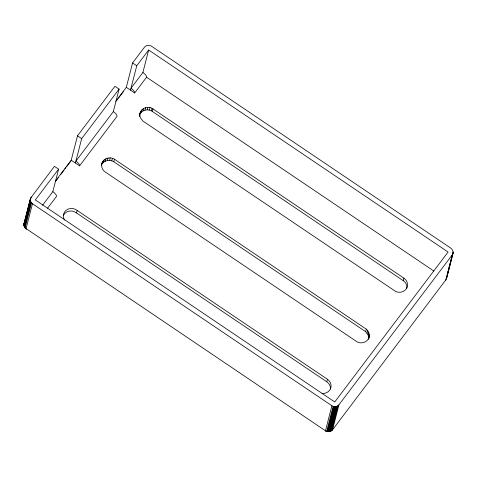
<?xml version="1.0" encoding="UTF-8"?>
<svg xmlns="http://www.w3.org/2000/svg" width="477" height="477" viewBox="0 0 477 477"><rect width="100%" height="100%" fill="white"/><g stroke="black" fill="none" stroke-linecap="round" stroke-linejoin="round"><path stroke-width="0.72" d="M115.732 101.333L126.31 87.333L132.576 62.94L144.483 47.187C146.099 45.041 149.373 44.719 151.531 46.215L450.956 248.243L452.661 250.157L453.144 252.577L446.621 278.21L445.846 279.874L332.517 429.813C330.901 431.959 327.627 432.281 325.469 430.785L25.06 227.899L23.928 225.657L23.951 223.814L30.558 198.199L54.42 166.342L58.605 169.162L52.828 191.659L42.536 205.271M453.144 252.577L452.268 254.855L338.944 404.788C337.322 406.935 334.055 407.257 331.897 405.76L32.472 203.739L30.766 201.819L30.379 198.79M446.716 277.602L446.728 276.982M369.299 334.61L368.554 339.189C369.979 335.754 369.311 331.533 366.3 329.166L114.438 159.199C109.513 155.949 101.965 159.032 101.434 165.114M139.803 115.261C139.362 108.649 148.049 105.018 152.98 108.911L404.299 278.419A8.491 7.835 14.4 0 1 406.386 288.692A8.491 7.835 14.4 0 1 395.809 291.572L142.563 120.812L140.196 117.3L139.803 115.261L139.475 116.525M101.917 163.217C100.909 166.491 102.382 170.223 105.28 172.018L357.327 342.021C361.852 344.287 368.226 341.86 369.204 336.661M23.856 224.423L30.558 198.199M23.85 225.037L30.272 200.018M24.917 221.429L25.466 219.289M25.83 217.858L26.384 215.711M26.748 214.28L27.851 209.993M28.221 208.562L28.769 206.416M30.606 199.267L31.154 197.126M23.928 225.657L30.355 200.632M24.094 226.259L30.516 201.234M24.339 226.843L30.766 201.819M24.661 227.392L31.088 202.367M25.06 227.899L31.488 202.88M32.472 203.739L26.044 228.757A5.092 0.704 -56 0 0 26.539 228.99M55.254 181.343L71.222 160.218L77.483 135.832L114.939 86.277L119.119 89.098L113.341 111.594L75.891 161.143A5.092 1.825 37.1 0 1 79.581 165.859L117.038 116.31A5.092 1.825 37.1 0 0 113.341 111.594M75.402 163.039L81.662 138.652L119.119 89.098M63.459 215.306A8.491 7.835 14.4 0 1 76.523 212.969L77.173 210.44A8.491 7.835 14.4 0 0 66.309 210.136A8.491 7.835 14.4 0 0 64.514 220.052M101.273 165.746L102.817 161.369M102.167 163.897L103.557 162.353L104.207 159.825M103.557 162.353L105.345 161.208L105.995 158.686M105.345 161.208L107.403 160.552L108.052 158.024M107.403 160.552L109.597 160.415L110.247 157.887M368.649 337.138L368.166 335.116L365.65 331.694L113.788 161.727L111.779 160.821L112.429 158.292M130.495 90.153L136.756 65.766L148.663 50.007L448.088 252.035L334.759 401.968L35.334 199.946L58.605 169.162M113.788 161.727L114.438 159.199M142.885 72.504A5.092 1.825 37.1 0 1 146.582 77.22L134.675 92.973A5.092 1.825 37.1 0 0 130.978 88.257L142.885 72.504L148.663 50.007M139.493 115.118L139.982 113.222M139.582 115.112L140.727 111.314M140.077 113.842L141.329 112.196L141.979 109.668M141.329 112.196L143.011 110.926L143.66 108.398M143.011 110.926L145.008 110.121L145.658 107.593M145.008 110.121L147.178 109.829L147.828 107.301M147.178 109.829L149.373 110.08L150.022 107.552M406.821 288.358A8.491 7.835 14.4 0 0 403.649 280.947L151.453 110.843L152.103 108.315M152.33 111.439L152.98 108.911M330.436 389.017A8.491 7.835 14.4 0 0 326.787 381.785L327.437 379.257L77.173 210.44M331.897 405.76L325.469 430.785A5.092 0.704 -56 0 0 325.964 431.011M326.65 431.387L333.077 406.362M327.288 431.572L333.715 406.553M327.943 431.685L334.371 406.666M328.605 431.715L335.033 406.696M329.267 431.667L335.689 406.648M329.911 431.536L336.333 406.517M330.525 431.333L336.947 406.309M331.104 431.047L337.525 406.028M331.634 430.695L338.056 405.677M338.944 404.788L332.517 429.813A5.092 1.825 37.1 0 1 331.712 430.379M365.65 331.694L366.3 329.166M367.147 333.256L367.797 330.728M368.166 335.116L368.816 332.588M403.202 280.685L403.852 278.157M452.268 254.855L445.846 279.874A5.092 1.825 37.1 0 1 445.339 280.387M447.277 274.841L451.683 257.681M452.047 256.25L453.15 251.963M446.442 278.801L453.049 253.186M23.951 223.814L24.13 223.224M56.089 180.664L58.325 177.7M60.567 174.737L64.151 169.997M65.045 168.81L65.939 167.624M66.84 166.437L71.317 160.51M116.555 100.659L117.455 99.472M118.35 98.286L123.275 91.769M47.575 208.21L56.524 196.375A5.092 1.825 37.1 0 0 52.828 191.659M109.597 160.415L111.779 160.821M149.373 110.08L151.453 110.843M132.576 62.94L136.756 65.766M146.582 77.22L433.796 271.008M126.31 87.333L134.675 92.973M77.483 135.832L81.662 138.652M71.222 160.218L79.581 165.859M76.523 212.969L326.787 381.785M327.437 379.257A8.491 7.835 14.4 0 1 330.627 388.481A8.491 7.835 14.4 0 1 322.005 393.406"/></g></svg>
